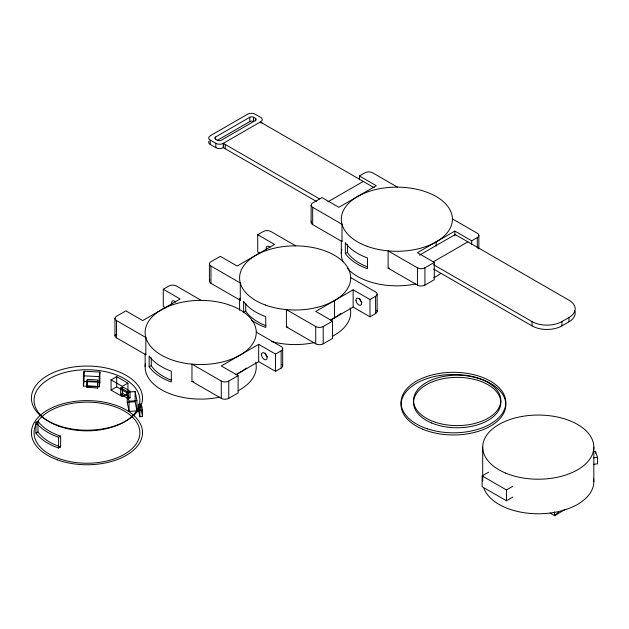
<?xml version="1.0" encoding="UTF-8"?>
<svg xmlns="http://www.w3.org/2000/svg" width="629" height="629" viewBox="0 0 629 629"><rect width="100%" height="100%" fill="white"/><g stroke="black" fill="none" stroke-linecap="round" stroke-linejoin="round"><path stroke-width="0.94" d="M114.965 318.423L114.965 335.705M209.41 281.171L209.41 263.889M282.696 365.944L282.696 348.663M311.127 222.446L311.127 205.164M334.439 317.897L334.439 300.615M377.141 294.136L377.141 311.418M436.149 246.206L436.149 241.89M478.858 235.411L478.858 248.848M83.39 375.812L84.082 371.252L99.893 372.046L99.893 382.267L99.201 386.835L83.39 386.033L83.39 375.812L99.201 376.614L99.893 372.046M83.39 386.033L84.082 381.465L84.082 371.252M86.959 381.017L87.305 379.491A55.564 32.079 0 0 1 97.841 380.113L97.495 388.109A52.915 30.554 0 0 0 86.959 387.503L86.959 381.017A52.915 30.554 0 0 1 97.495 381.63L97.841 380.113M86.959 387.503L87.305 379.491M558.638 512.053L554.613 515.717L550.123 513.122M565.314 509.27L554.613 515.717L554.479 511.943M215.558 139.614L215.558 137.028L249.807 117.253A2.65 1.525 0 0 1 253.55 117.253L255.421 118.331L255.421 120.925M217.225 140.385L249.807 121.57A2.65 1.525 0 0 1 253.55 121.57L253.55 117.253M210.228 140.102L215.841 143.341A5.291 3.059 0 0 0 223.326 143.341L260.744 121.735A5.291 3.059 0 0 0 260.744 117.419L255.13 114.179A5.291 3.059 0 0 0 247.645 114.179L210.228 135.778A5.291 3.059 0 0 0 210.228 140.102L210.228 144.418L215.841 147.658A5.291 3.059 0 0 0 223.326 147.658L223.444 143.27A21.166 12.218 0 0 0 225.198 144.418L319.493 198.858M165.804 307.998L163.281 306.535L163.281 289.254L168.894 286.014A5.291 3.059 0 0 1 176.379 286.014L201.264 300.387M259.415 252.984L257.733 252.009L257.733 234.727L263.347 231.488A5.291 3.059 0 0 1 270.832 231.488L295.716 245.853M359.45 179.839L359.45 176.002L365.064 172.763A5.291 3.059 0 0 1 372.541 172.763L397.434 187.127M327.968 201.815L363.255 181.443M111.074 379.885L116.687 376.645L127.915 383.124L127.915 393.337L122.301 396.584L111.074 390.098L111.074 379.885L122.301 386.363L127.915 383.124M111.074 390.098L116.687 386.859L127.915 393.337M256.255 332.136L281.147 346.5A5.291 3.059 0 0 1 281.147 350.825L275.533 354.064L258.692 344.346L221.274 365.944L238.116 375.662L238.116 392.944L228.759 398.346A5.291 3.059 0 0 1 221.274 398.346L191.963 381.418L191.963 364.136L221.274 381.064A5.291 3.059 0 0 0 228.759 381.064L238.116 375.662M350.707 277.601L375.592 291.974A5.291 3.059 0 0 1 375.592 296.29L369.978 299.53L353.144 289.812L315.727 311.418L332.568 321.136L332.568 338.418L323.212 343.819A5.291 3.059 0 0 1 315.727 343.819L286.407 326.891L286.407 309.61L315.727 326.537A5.291 3.059 0 0 0 323.212 326.537L332.568 321.136M452.424 218.876L477.309 233.249A5.291 3.059 0 0 1 477.309 237.565L471.695 240.805L454.861 231.087L417.444 252.693L434.277 262.411L434.277 279.693L424.929 285.094A5.291 3.059 0 0 1 417.444 285.094L388.124 268.166L388.124 250.885L417.444 267.812A5.291 3.059 0 0 0 424.929 267.812L434.277 262.411M419.488 255.146L455.207 234.531L568.978 300.214A21.166 12.218 0 0 1 568.978 317.496L568.978 321.82L561.941 325.877A21.166 12.218 0 0 1 532.008 325.877L433.64 269.086M236.583 374.389L258.692 361.628L275.533 371.346L281.147 368.107A5.291 3.059 0 0 0 282.028 364.458M330.186 320.35L353.144 307.094L369.978 316.812L375.592 313.572A5.291 3.059 0 0 0 376.708 310.199M433.444 261.743L467.89 241.851M433.467 264.667L532.008 321.561A21.166 12.218 0 0 0 561.941 321.561L568.978 317.496M512.871 497.059L506.455 500.763L482.136 486.728L482.136 475.925L488.552 472.222M482.136 475.925L506.455 489.967L512.871 486.264M35.908 422.279L37.976 421.178A52.915 30.554 0 0 0 60.628 436.133L60.628 446.928L58.599 448.013A55.564 32.079 0 0 1 35.908 433.082L35.908 422.279A55.564 32.079 0 0 0 58.599 437.21L58.599 448.013M35.908 433.082L37.976 431.981A52.915 30.554 0 0 0 60.628 446.928M120.658 388.014L122.616 386.969A55.564 32.079 0 0 1 130.054 391.317L130.054 397.803L128.104 398.841A52.915 30.554 0 0 0 120.658 394.493L120.658 388.014A52.915 30.554 0 0 1 128.104 392.354L130.054 391.317M120.658 394.493L122.616 393.447A55.564 32.079 0 0 1 130.054 397.803M58.599 437.21L60.628 436.133M345.337 253.518A55.564 32.079 0 0 0 367.462 268.732L367.462 257.929A55.564 32.079 0 0 1 345.337 242.715L345.337 253.518L347.452 252.441A52.915 30.554 0 0 0 367.713 267.011M265.996 325.736A52.915 30.554 0 0 1 245.735 311.166L243.627 312.243L243.627 301.44A55.564 32.079 0 0 0 265.745 316.654L265.745 327.457A55.564 32.079 0 0 1 251.215 319.87M149.175 366.77A55.564 32.079 0 0 0 171.3 381.984L171.3 371.189A55.564 32.079 0 0 1 149.175 355.975L149.175 366.77L151.282 365.701A52.915 30.554 0 0 0 171.544 380.262M593.564 451.591L595.506 451.37L597.55 457.362L597.55 463.84L593.658 464.288M593.658 457.802L597.55 457.362M138.349 404.274L140.975 404.038A55.564 32.079 0 0 1 142.469 410.084L142.469 416.563L139.835 416.799A52.915 30.554 0 0 0 138.349 410.753L138.349 404.274A52.915 30.554 0 0 1 139.835 410.32L139.835 416.799M139.835 410.32L142.469 410.084M138.349 410.753L140.975 410.517A55.564 32.079 0 0 1 142.469 416.563M127.239 392.087L135.125 391.56L136.941 400.665L136.941 410.886L129.055 411.413L127.239 402.308L127.239 392.087L129.055 401.192L129.055 411.413M129.055 401.192L136.941 400.665M127.239 402.308L135.125 401.782L136.941 410.886M84.082 381.465L99.893 382.267M359.45 176.002L376.284 185.72L338.866 207.326L322.032 197.6L312.676 203.002A5.291 3.059 0 0 0 312.676 207.326L312.676 224.608L341.995 241.536L341.995 224.254L312.676 207.326M374.247 187.788L262.167 123.08A21.166 12.218 0 0 0 260.178 122.065L260.178 122.875M223.444 147.595A21.166 12.218 0 0 0 225.198 148.743L316.78 201.618M257.733 234.727L274.566 244.445L237.157 266.051L220.315 256.325L210.959 261.727A5.291 3.059 0 0 0 210.959 266.051L210.959 283.333L240.278 300.261L240.278 282.979L210.959 266.051M163.281 289.254L180.122 298.979L142.704 320.578L125.863 310.86L116.514 316.261A5.291 3.059 0 0 0 116.514 320.578L116.514 337.859L145.834 354.787L145.834 337.506L116.514 320.578M595.506 451.37L595.506 453.218M593.823 447.133L593.823 481.696M561.941 321.561L561.941 325.877M532.008 321.561L532.008 325.877M506.455 489.967L506.455 500.763M482.702 447.133L482.702 481.696M477.309 237.565L477.309 248.133M471.695 240.805L471.695 244.65M454.861 231.087L454.861 235.891M424.929 267.812L424.929 285.094M417.444 267.812L417.444 285.094M375.592 296.29L375.592 313.572M369.978 299.53L369.978 316.812M353.144 289.812L353.144 307.094M347.452 244.587L347.452 252.441M341.303 240.962L341.303 253.44M323.212 326.537L323.212 343.819M315.727 326.537L315.727 343.819M281.147 350.825L281.147 368.107M275.533 354.064L275.533 371.346M258.692 344.346L258.692 361.628M249.807 117.253L249.807 121.57M245.735 303.312L245.735 311.166M239.594 298.728L239.594 310.246M228.759 381.064L228.759 398.346M225.198 144.418L225.198 148.743M223.326 143.341L223.326 147.658M221.274 381.064L221.274 398.346M215.841 143.341L215.841 147.658M151.282 357.838L151.282 365.701M145.142 353.985L145.142 366.699M140.975 404.038L140.975 410.517M135.125 391.56L135.125 401.782M128.104 392.354L128.104 398.841M122.616 386.969L122.616 393.447M122.301 386.363L122.301 396.584M116.687 376.645L116.687 386.859M99.201 376.614L99.201 386.835M97.495 381.63L97.495 388.109M37.976 421.178L37.976 431.981M87.305 385.97A55.564 32.079 0 0 1 97.841 386.591M255.681 362.406A55.564 32.079 0 0 1 238.218 390.68M219.568 397.198A55.564 32.079 0 0 1 145.496 363.381M246.395 367.989A55.564 32.079 0 0 1 235.961 374.53M193.48 381.551A55.564 32.079 0 0 1 191.963 381.418M145.834 354.787A55.564 32.079 0 0 1 145.606 353.907M267.537 356.957A3.971 2.288 60 0 1 265.289 353.058M116.514 337.859A5.291 3.059 0 0 1 115.398 334.486M171.898 304.066A3.971 2.288 60 0 1 172.621 300.89A3.971 2.288 60 0 1 175.798 302.242M340.847 313.462A55.564 32.079 0 0 1 330.414 320.004M287.933 327.017A55.564 32.079 0 0 1 286.407 326.891M240.278 300.261A55.564 32.079 0 0 1 239.932 298.791M361.989 302.423A3.971 2.288 60 0 1 359.741 298.531M210.959 283.333A5.291 3.059 0 0 1 209.85 279.96M266.35 249.532A3.971 2.288 60 0 1 266.971 246.411A3.971 2.288 60 0 1 269.99 247.433M350.133 307.88A55.564 32.079 0 0 1 332.67 336.153M314.013 342.663A55.564 32.079 0 0 1 271.634 341.555M262.041 122.97A5.291 3.059 0 0 1 262.262 123.583M210.228 144.418A5.291 3.059 0 0 1 209.119 141.045M215.558 137.028A2.65 1.525 0 0 0 215.558 139.182L217.43 140.267A2.65 1.525 0 0 0 221.172 140.267L255.421 120.493A2.65 1.525 0 0 0 255.421 118.331M574.725 310.671A21.166 12.218 0 0 1 568.978 321.82M440.607 273.552A55.564 32.079 0 0 1 433.64 277.814M415.73 283.938A55.564 32.079 0 0 1 347.294 268.261M342.978 261.585A55.564 32.079 0 0 1 341.846 249.304M389.65 268.292A55.564 32.079 0 0 1 388.124 268.166M341.995 241.536A55.564 32.079 0 0 1 341.775 240.655M312.676 224.608A5.291 3.059 0 0 1 311.559 221.235M593.524 478.386A55.564 32.079 0 0 1 546.837 513.39A55.564 32.079 0 0 1 483.882 488.269M161.567 309.688L161.409 309.783A55.564 32.079 0 0 0 160.214 354.426A55.564 32.079 0 0 0 237.479 356.501L239.987 355.141A55.564 32.079 0 0 0 241.182 310.49A55.564 32.079 0 0 0 163.925 308.414L161.567 309.688M57.27 459.799A55.564 32.079 0 0 0 142.484 433.979A55.564 32.079 0 0 0 61.139 404.29A55.564 32.079 0 0 0 57.27 459.799M57.27 425.235A55.564 32.079 0 0 0 142.484 399.415A55.564 32.079 0 0 0 61.139 369.726A55.564 32.079 0 0 0 57.27 425.235M58.686 426.108A52.915 30.554 0 0 0 139.835 401.514A52.915 30.554 0 0 0 62.373 373.233A52.915 30.554 0 0 0 58.686 426.108M58.686 458.51A52.915 30.554 0 0 0 139.835 433.916A52.915 30.554 0 0 0 62.373 405.642A52.915 30.554 0 0 0 58.686 458.51M422.696 429.214A52.388 30.247 0 0 0 505.543 407.851A52.388 30.247 0 0 0 432.068 377.109A52.388 30.247 0 0 0 422.696 429.214M427.24 428.758A52.388 30.247 0 0 0 505.826 402.568A52.388 30.247 0 0 0 427.24 376.37A52.388 30.247 0 0 0 427.24 428.758M431.565 422.971A43.653 25.207 0 0 0 500.598 405.17A43.653 25.207 0 0 0 439.372 379.554A43.653 25.207 0 0 0 431.565 422.971M435.354 422.232A43.653 25.207 0 0 0 500.833 400.406A43.653 25.207 0 0 0 435.354 378.579A43.653 25.207 0 0 0 435.354 422.232M261.538 355.133A3.971 2.288 60 0 0 266.075 359.757A3.971 2.288 60 0 0 265.312 353.773A3.971 2.288 60 0 0 261.538 355.133M265.359 305.01A55.564 32.079 0 0 0 350.66 279.284A55.564 32.079 0 0 0 269.424 249.501A55.564 32.079 0 0 0 265.359 305.01M355.983 300.607A3.971 2.288 60 0 0 360.527 305.23A3.971 2.288 60 0 0 359.757 299.247A3.971 2.288 60 0 0 355.983 300.607M367.077 246.285A55.564 32.079 0 0 0 452.377 220.559A55.564 32.079 0 0 0 371.141 190.776A55.564 32.079 0 0 0 367.077 246.285M505.661 473.11A55.564 32.079 0 0 0 593.524 450.45A55.564 32.079 0 0 0 515.599 417.845A55.564 32.079 0 0 0 505.661 473.11"/></g></svg>
